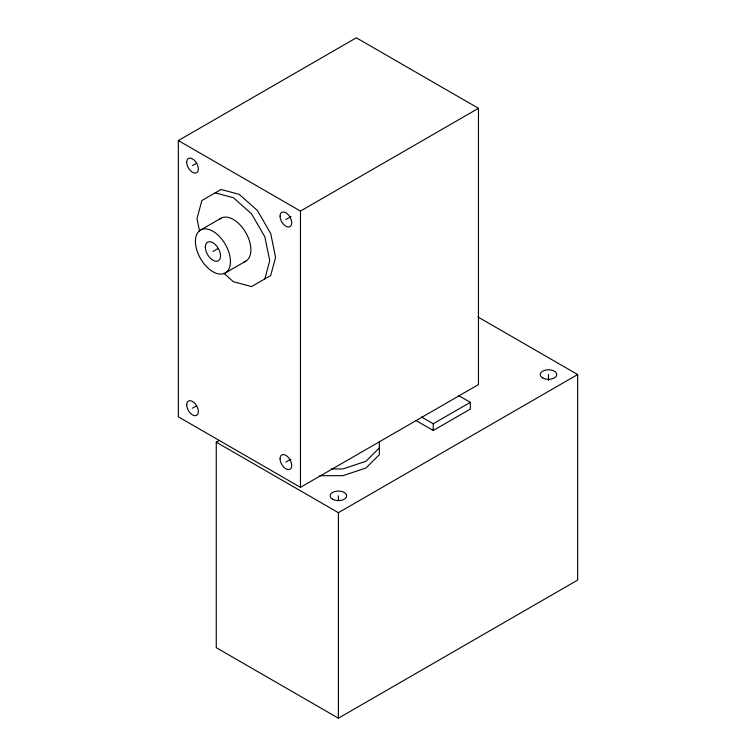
<?xml version="1.0" encoding="UTF-8"?>
<svg xmlns="http://www.w3.org/2000/svg" width="756" height="756" viewBox="0 0 756 756"><rect width="100%" height="100%" fill="white"/><g stroke="black" fill="none" stroke-linecap="round" stroke-linejoin="round"><path stroke-width="1.13" d="M219.334 440.389L216.263 442.165L216.263 647.684L338.404 718.2L577.66 580.069L577.66 374.541L477.915 316.953M338.404 718.2L338.404 512.681L216.263 442.165M379.332 441.343L379.332 454.668L366.017 467.983L342.959 475.666L319.816 475.666M458.59 395.558L470.326 402.343L470.326 409.081L433.235 430.495L433.235 423.757L421.489 416.981M548.487 380.448L548.487 374.541M264.865 278.898L269.741 260.716L264.865 236.902L251.55 213.844L233.368 197.713L215.186 192.846M379.332 447.93L366.017 461.245L342.959 468.928L331.393 468.928M178.34 140.559L356.322 37.8L478.463 108.316L478.463 384.587L300.472 487.346L178.34 416.83L178.34 140.559L300.472 211.075L478.463 108.316M192.515 165.592L196.607 163.23M200.557 230.051L220.979 218.257M212.946 251.502L218.049 248.554M285.891 219.495L291.003 216.547M225.335 272.963L245.757 261.17M192.515 408.174L196.607 405.811M285.891 462.077L291.003 459.128M433.235 423.757L470.326 402.343M338.404 512.681L577.66 374.541M415.62 420.327L433.235 430.495M223.842 273.266L233.368 281.714L251.55 286.581L270.705 275.524L275.571 257.342L270.705 233.528L257.39 210.47L239.198 194.349L221.017 189.472L201.871 200.529L196.995 218.72L199.546 231.185M338.404 495.832L338.404 500.557M300.472 211.075L300.472 487.346M219.467 219.372A24.778 14.307 60 0 1 245.757 232.564A24.778 14.307 60 0 1 244.037 261.926M542.647 377.915A8.25 4.763 0 0 0 556.454 375.779A8.25 4.763 0 0 0 546.352 369.939A8.25 4.763 0 0 0 542.647 377.915M332.574 499.206A8.25 4.763 0 0 0 346.38 497.07A8.25 4.763 0 0 0 336.269 491.23A8.25 4.763 0 0 0 332.574 499.206M280.051 458.712A8.25 4.763 60 0 0 288.801 469.599A8.25 4.763 60 0 0 288.801 457.928A8.25 4.763 60 0 0 280.051 458.712M280.051 216.131A8.25 4.763 60 0 0 288.801 227.017A8.25 4.763 60 0 0 288.801 215.347A8.25 4.763 60 0 0 280.051 216.131M186.685 162.219A8.25 4.763 60 0 0 195.435 173.115A8.25 4.763 60 0 0 195.435 161.444A8.25 4.763 60 0 0 186.685 162.219M186.685 404.8A8.25 4.763 60 0 0 195.435 415.696A8.25 4.763 60 0 0 195.435 404.025A8.25 4.763 60 0 0 186.685 404.8M195.426 241.391A24.778 14.307 60 0 0 221.706 274.088A24.778 14.307 60 0 0 221.706 239.047A24.778 14.307 60 0 0 195.426 241.391M205.358 247.127A10.726 6.19 60 0 0 216.736 261.283A10.726 6.19 60 0 0 216.736 246.106A10.726 6.19 60 0 0 205.358 247.127"/></g></svg>
